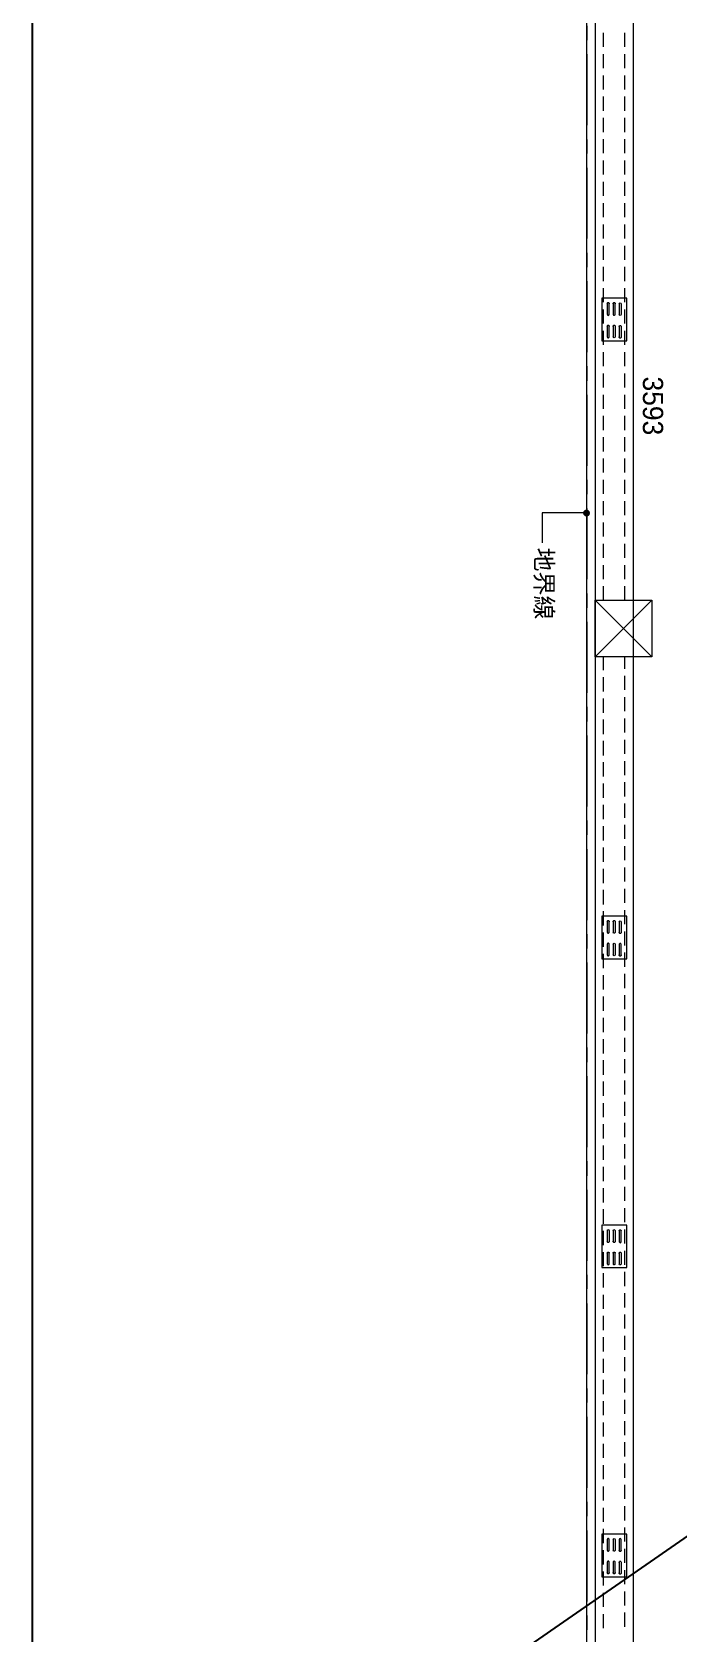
# Model space of a CAD drawing. Header units: millimetres. Extents: x -15161 to 10473752, y -72817 to 33960.
# Drawn here: x -2764 to -1855, y -13872 to -11616 of the extents above; entities that cross this region are included whole.
import ezdxf

# ---------------------------------------------------------------- set-up
doc = ezdxf.new("R2010")
doc.units = ezdxf.units.MM
for name, color, linetype in [('PDF_單色填滿', 7, 'Continuous'), ('PDF_幾何圖形', 7, 'Continuous'), ('PDF_文字', 7, 'Continuous'), ('屠宰設備', 7, 'Continuous')]:
    doc.layers.add(name, color=color, linetype=linetype)
doc.styles.add('PDF PMingLiU', font='PMingLiU.ttf')

# ---------------------------------------------------------------- blocks, each defined once
blk = doc.blocks.new('拆除後的建築底圖1131126')
at = {"layer": 'PDF_單色填滿', "lineweight": 0}
for points in [[(9377.3, 1591.4), (9377.7, 1593.5), (9381.9, 1591.4)], [(9377.7, 1588.9), (9377.3, 1591.4), (9381.9, 1591.4)], [(9377.7, 1593.5), (9379.8, 1595.6), (9381.9, 1591.4)], [(9379.8, 1586.8), (9377.7, 1588.9), (9381.9, 1591.4)], [(9379.8, 1595.6), (9381.9, 1596.1), (9381.9, 1591.4)], [(9381.9, 1586.3), (9379.8, 1586.8), (9381.9, 1591.4)], [(9381.9, 1596.1), (9384.5, 1595.6), (9381.9, 1591.4)], [(9384.5, 1595.6), (9386.6, 1593.5), (9381.9, 1591.4)], [(9386.6, 1593.5), (9387, 1591.4), (9381.9, 1591.4)], [(9387, 1591.4), (9386.6, 1588.9), (9381.9, 1591.4)], [(9386.6, 1588.9), (9384.5, 1586.8), (9381.9, 1591.4)], [(9384.5, 1586.8), (9381.9, 1586.3), (9381.9, 1591.4)]]:
    blk.add_solid(points, dxfattribs=at)
at = {"layer": 'PDF_幾何圖形', "lineweight": 0}
for points in [[(10789.3, -581.5), (9382.4, -762.3), (9382.4, 3697.8), (9394.2, 3697.8), (9394.2, -748.7), (10787.6, -569.6)], [(9532.7, 3547.1), (9532.7, -46.7), (9448.4, -46.7), (9448.4, 3547.1)], [(9438.7, 1834), (9438.7, 1894.1), (9403.5, 1894.1), (9403.5, 1834)], [(9394.2, 1388.6), (9394.2, 1468.6), (9474.2, 1468.6), (9474.2, 1388.6)], [(9438.7, 963.1), (9438.7, 1023.2), (9403.5, 1023.2), (9403.5, 963.1)], [(9411.2, 968.6), (9411.6, 968.2), (9411.6, 967.7), (9412, 967.3), (9413.3, 967.3), (9413.7, 967.7), (9414.1, 968.2), (9414.1, 968.6), (9414.1, 983.8), (9414.1, 984.2), (9413.7, 984.7), (9413.3, 985.1), (9412, 985.1), (9411.6, 984.7), (9411.6, 984.2), (9411.2, 983.8)], [(9438.7, 527.8), (9438.7, 587.5), (9403.5, 587.5), (9403.5, 527.8)], [(9438.7, 92.1), (9438.7, 152.3), (9403.5, 152.3), (9403.5, 92.1)], [(9411.2, 129.4), (9411.6, 129), (9411.6, 128.6), (9412, 128.1), (9413.3, 128.1), (9414.1, 129), (9414.1, 129.4), (9414.1, 144.6), (9414.1, 145.1), (9413.7, 145.5), (9413.3, 145.9), (9412, 145.9), (9411.6, 145.5), (9411.6, 145.1), (9411.2, 144.6)]]:
    blk.add_lwpolyline(points, close=True, dxfattribs=at)
for points in [[(9382.4, 2277.7), (9382.4, 2257.8)], [(9406.1, 2248.1), (9406.1, 2268)], [(9436.1, 2248.1), (9436.1, 2268)], [(9448.4, 2248.1), (9448.4, 2268)], [(9382.4, 2237.9), (9382.4, 2138)], [(9406.1, 2218), (9406.1, 2237.9)], [(9436.1, 2218), (9436.1, 2237.9)], [(9448.4, 2218), (9448.4, 2237.9)], [(9406.1, 2188), (9406.1, 2207.9)], [(9436.1, 2188), (9436.1, 2207.9)], [(9448.4, 2188), (9448.4, 2207.9)], [(9406.1, 2157.9), (9406.1, 2178.2)], [(9436.1, 2157.9), (9436.1, 2178.2)], [(9448.4, 2157.9), (9448.4, 2178.2)], [(9406.1, 2127.9), (9406.1, 2148.2)], [(9436.1, 2127.9), (9436.1, 2148.2)], [(9448.4, 2127.9), (9448.4, 2148.2)], [(9382.4, 2117.7), (9382.4, 2097.8)], [(9406.1, 2098.2), (9406.1, 2118.1)], [(9436.1, 2098.2), (9436.1, 2118.1)], [(9448.4, 2098.2), (9448.4, 2118.1)], [(9382.4, 2077.9), (9382.4, 1978)], [(9406.1, 2068.2), (9406.1, 2088.1)], [(9436.1, 2068.2), (9436.1, 2088.1)], [(9448.4, 2068.2), (9448.4, 2088.1)], [(9406.1, 2038.1), (9406.1, 2058)], [(9436.1, 2038.1), (9436.1, 2058)], [(9448.4, 2038.1), (9448.4, 2058)], [(9406.1, 2008), (9406.1, 2027.9)], [(9436.1, 2008), (9436.1, 2027.9)], [(9448.4, 2008), (9448.4, 2027.9)], [(9406.1, 1978), (9406.1, 1997.9)], [(9436.1, 1978), (9436.1, 1997.9)], [(9448.4, 1978), (9448.4, 1997.9)], [(9406.1, 1947.9), (9406.1, 1967.8)], [(9436.1, 1947.9), (9436.1, 1967.8)], [(9448.4, 1947.9), (9448.4, 1967.8)], [(9382.4, 1957.7), (9382.4, 1937.8)], [(9382.4, 1917.9), (9382.4, 1817.9)], [(9406.1, 1917.9), (9406.1, 1938.2)], [(9436.1, 1917.9), (9436.1, 1938.2)], [(9448.4, 1917.9), (9448.4, 1938.2)], [(9406.1, 1888.2), (9406.1, 1908.1)], [(9436.1, 1888.2), (9436.1, 1908.1)], [(9448.4, 1888.2), (9448.4, 1908.1)], [(9406.1, 1858.2), (9406.1, 1878.1)], [(9411.2, 1886.1), (9411.6, 1886.9), (9411.6, 1887.4), (9412, 1887.8), (9413.3, 1887.8), (9413.7, 1887.4), (9414.1, 1886.9), (9414.1, 1886.1)], [(9411.2, 1886.5), (9411.2, 1871.3), (9411.6, 1870.9), (9411.6, 1870), (9412, 1870), (9412.9, 1869.6), (9413.3, 1870), (9413.7, 1870), (9414.1, 1870.9), (9414.1, 1871.3), (9414.1, 1886.5)], [(9419.6, 1886.1), (9419.6, 1886.9), (9420.1, 1887.4), (9420.5, 1887.8), (9421.7, 1887.8), (9422.2, 1887.4), (9422.6, 1886.9), (9422.6, 1886.1)], [(9419.6, 1886.5), (9419.6, 1871.3), (9419.6, 1870.9), (9420.1, 1870), (9420.5, 1870), (9421.3, 1869.6), (9421.7, 1870), (9422.2, 1870), (9422.6, 1870.9), (9422.6, 1871.3), (9422.6, 1886.5)], [(9428.1, 1886.1), (9428.1, 1870.9)], [(9431.1, 1886.1), (9431.1, 1870.9)], [(9436.1, 1858.2), (9436.1, 1878.1)], [(9448.4, 1858.2), (9448.4, 1878.1)], [(9411.2, 1854.3), (9411.6, 1855.2), (9411.6, 1855.6), (9412, 1856), (9413.3, 1856), (9413.7, 1855.6), (9414.1, 1855.2), (9414.1, 1854.3)], [(9411.2, 1854.8), (9411.2, 1839.5), (9411.6, 1839.1), (9411.6, 1838.7), (9412, 1838.3), (9413.3, 1838.3), (9414.1, 1839.1), (9414.1, 1839.5), (9414.1, 1854.8)], [(9419.6, 1854.3), (9419.6, 1855.2), (9420.1, 1855.6), (9420.5, 1856), (9421.7, 1856), (9422.2, 1855.6), (9422.6, 1855.2), (9422.6, 1854.3)], [(9419.6, 1854.8), (9419.6, 1839.5)], [(9422.6, 1854.8), (9422.6, 1839.5)], [(9428.1, 1854.3), (9428.1, 1839.1)], [(9431.1, 1854.3), (9431.1, 1839.1)], [(9406.1, 1828.1), (9406.1, 1848)], [(9431.1, 1839.5), (9431.1, 1838.7), (9430.2, 1837.8), (9428.9, 1837.8), (9428.1, 1838.7), (9428.1, 1839.5)], [(9436.1, 1828.1), (9436.1, 1848)], [(9448.4, 1828.1), (9448.4, 1848)], [(9406.1, 1798), (9406.1, 1817.9)], [(9436.1, 1798), (9436.1, 1817.9)], [(9448.4, 1798), (9448.4, 1817.9)], [(9382.4, 1798), (9382.4, 1777.7)], [(9406.1, 1768), (9406.1, 1787.9)], [(9436.1, 1768), (9436.1, 1787.9)], [(9448.4, 1768), (9448.4, 1787.9)], [(9382.4, 1757.8), (9382.4, 1657.9)], [(9406.1, 1737.9), (9406.1, 1757.8)], [(9436.1, 1737.9), (9436.1, 1757.8)], [(9448.4, 1737.9), (9448.4, 1757.8)], [(9406.1, 1707.8), (9406.1, 1728.2)], [(9436.1, 1707.8), (9436.1, 1728.2)], [(9448.4, 1707.8), (9448.4, 1728.2)], [(9406.1, 1677.8), (9406.1, 1698.1)], [(9436.1, 1677.8), (9436.1, 1698.1)], [(9448.4, 1677.8), (9448.4, 1698.1)], [(9406.1, 1648.1), (9406.1, 1668)], [(9436.1, 1648.1), (9436.1, 1668)], [(9448.4, 1648.1), (9448.4, 1668)], [(9382.4, 1638), (9382.4, 1617.7)], [(9406.1, 1618.1), (9406.1, 1638)], [(9436.1, 1618.1), (9436.1, 1638)], [(9448.4, 1618.1), (9448.4, 1638)], [(9406.1, 1588), (9406.1, 1607.9)], [(9436.1, 1588), (9436.1, 1607.9)], [(9448.4, 1588), (9448.4, 1607.9)], [(9384.1, 1591.4), (9319.7, 1591.4), (9319.7, 1549.1)], [(9382.4, 1597.8), (9382.4, 1497.8)], [(9406.1, 1558), (9406.1, 1577.9)], [(9436.1, 1558), (9436.1, 1577.9)], [(9448.4, 1558), (9448.4, 1577.9)], [(9406.1, 1527.9), (9406.1, 1547.8)], [(9436.1, 1527.9), (9436.1, 1547.8)], [(9448.4, 1527.9), (9448.4, 1547.8)], [(9406.1, 1497.8), (9406.1, 1517.7)], [(9436.1, 1497.8), (9436.1, 1517.7)], [(9448.4, 1497.8), (9448.4, 1517.7)], [(9382.4, 1477.9), (9382.4, 1457.6)], [(9394.2, 1468.6), (9474.2, 1388.6)], [(9474.2, 1468.6), (9394.2, 1388.6)], [(9406.1, 1468.6), (9406.1, 1488.1)], [(9436.1, 1468.6), (9436.1, 1488.1)], [(9448.4, 1468.6), (9448.4, 1488.1)], [(9382.4, 1437.7), (9382.4, 1337.8)], [(9406.1, 1370), (9406.1, 1388.6)], [(9436.1, 1371.7), (9436.1, 1388.6)], [(9448.4, 1372.5), (9448.4, 1388.6)], [(9406.1, 1339.9), (9406.1, 1359.8)], [(9436.1, 1342), (9436.1, 1361.9)], [(9448.4, 1342.4), (9448.4, 1362.8)], [(9436.1, 1312), (9436.1, 1331.9)], [(9448.4, 1312.8), (9448.4, 1332.7)], [(9382.4, 1317.9), (9382.4, 1297.6)], [(9406.1, 1309.8), (9406.1, 1329.7)], [(9406.1, 1279.8), (9406.1, 1300.1)], [(9436.1, 1281.9), (9436.1, 1301.8)], [(9448.4, 1282.7), (9448.4, 1302.6)], [(9382.4, 1277.7), (9382.4, 1177.7)], [(9406.1, 1249.7), (9406.1, 1270)], [(9436.1, 1251.8), (9436.1, 1271.7)], [(9448.4, 1252.7), (9448.4, 1272.6)], [(9436.1, 1221.8), (9436.1, 1241.7)], [(9448.4, 1222.6), (9448.4, 1242.5)], [(9406.1, 1220.1), (9406.1, 1240)], [(9406.1, 1190), (9406.1, 1209.9)], [(9436.1, 1191.7), (9436.1, 1212)], [(9448.4, 1192.6), (9448.4, 1212.5)], [(9406.1, 1160), (9406.1, 1179.9)], [(9436.1, 1161.7), (9436.1, 1182)], [(9448.4, 1162.5), (9448.4, 1182.4)], [(9382.4, 1157.8), (9382.4, 1137.5)], [(9436.1, 1132), (9436.1, 1151.9)], [(9448.4, 1132.4), (9448.4, 1152.8)], [(9406.1, 1129.9), (9406.1, 1149.8)], [(9382.4, 1117.6), (9382.4, 1017.7)], [(9406.1, 1099.8), (9406.1, 1119.7)], [(9436.1, 1102), (9436.1, 1121.9)], [(9448.4, 1102.4), (9448.4, 1122.7)], [(9406.1, 1069.8), (9406.1, 1089.7)], [(9436.1, 1071.9), (9436.1, 1091.8)], [(9448.4, 1072.7), (9448.4, 1092.6)], [(9436.1, 1041.8), (9436.1, 1061.7)], [(9448.4, 1042.7), (9448.4, 1062.6)], [(9406.1, 1039.7), (9406.1, 1060)], [(9406.1, 1010.1), (9406.1, 1030)], [(9411.2, 1015.2), (9411.6, 1016), (9411.6, 1016.4), (9412, 1016.9), (9413.3, 1016.9), (9413.7, 1016.4), (9414.1, 1016), (9414.1, 1015.2)], [(9411.2, 1015.6), (9411.2, 1000.3), (9411.6, 999.9), (9411.6, 999.5), (9412, 999.1), (9413.3, 999.1), (9413.7, 999.5), (9414.1, 999.9), (9414.1, 1000.3), (9414.1, 1015.6)], [(9419.6, 1015.2), (9419.6, 1016), (9420.1, 1016.4), (9420.5, 1016.9), (9421.7, 1016.9), (9422.2, 1016.4), (9422.6, 1016), (9422.6, 1015.2)], [(9419.6, 1015.6), (9419.6, 1000.3)], [(9422.6, 1015.6), (9422.6, 1000.3)], [(9436.1, 1011.8), (9436.1, 1031.7)], [(9448.4, 1012.6), (9448.4, 1032.5)], [(9382.4, 997.8), (9382.4, 977.5)], [(9406.1, 980), (9406.1, 999.9)], [(9428.1, 1015.2), (9428.1, 999.9)], [(9431.1, 1000.3), (9431.1, 999.5), (9430.2, 998.6), (9428.9, 998.6), (9428.1, 999.5), (9428.1, 1000.3)], [(9431.1, 1015.2), (9431.1, 999.9)], [(9436.1, 981.7), (9436.1, 1001.6)], [(9448.4, 982.6), (9448.4, 1002.5)], [(9419.6, 983.8), (9419.6, 968.6)], [(9422.6, 983.8), (9422.6, 968.6)], [(9431.1, 968.2), (9431.1, 983.4), (9431.1, 983.8), (9430.6, 984.2), (9430.2, 984.7), (9429.8, 985.1), (9428.9, 984.7), (9428.5, 984.2), (9428.1, 983.8), (9428.1, 983.4), (9428.1, 968.2)], [(9436.1, 951.6), (9436.1, 972)], [(9448.4, 952.5), (9448.4, 972.4)], [(9382.4, 957.6), (9382.4, 857.7)], [(9406.1, 950), (9406.1, 969.9)], [(9431.1, 968.6), (9431.1, 967.7), (9430.2, 966.9), (9428.9, 966.9), (9428.1, 967.7), (9428.1, 968.6)], [(9406.1, 919.9), (9406.1, 939.8)], [(9436.1, 921.6), (9436.1, 941.9)], [(9448.4, 922.4), (9448.4, 942.8)], [(9406.1, 889.8), (9406.1, 909.7)], [(9436.1, 891.9), (9436.1, 911.8)], [(9448.4, 892.4), (9448.4, 912.7)], [(9436.1, 861.9), (9436.1, 881.8)], [(9448.4, 862.7), (9448.4, 882.6)], [(9406.1, 859.8), (9406.1, 879.7)], [(9382.4, 837.8), (9382.4, 817.4)], [(9406.1, 829.7), (9406.1, 850)], [(9436.1, 831.8), (9436.1, 851.7)], [(9448.4, 832.7), (9448.4, 852.6)], [(9406.1, 799.6), (9406.1, 820)], [(9436.1, 801.8), (9436.1, 821.7)], [(9448.4, 802.6), (9448.4, 822.5)], [(9382.4, 797.5), (9382.4, 697.6)], [(9406.1, 770), (9406.1, 789.9)], [(9436.1, 771.7), (9436.1, 791.6)], [(9448.4, 772.5), (9448.4, 792.4)], [(9406.1, 739.9), (9406.1, 759.8)], [(9436.1, 741.6), (9436.1, 761.5)], [(9448.4, 742.5), (9448.4, 762.4)], [(9406.1, 709.9), (9406.1, 729.8)], [(9436.1, 711.6), (9436.1, 731.9)], [(9448.4, 712.4), (9448.4, 732.3)], [(9406.1, 679.8), (9406.1, 699.7)], [(9436.1, 681.5), (9436.1, 701.8)], [(9448.4, 682.4), (9448.4, 702.7)], [(9382.4, 677.7), (9382.4, 657.4)], [(9406.1, 649.8), (9406.1, 669.7)], [(9436.1, 651.9), (9436.1, 671.8)], [(9448.4, 652.3), (9448.4, 672.6)], [(9382.4, 637.5), (9382.4, 537.6)], [(9406.1, 619.7), (9406.1, 639.6)], [(9436.1, 621.8), (9436.1, 641.7)], [(9448.4, 622.7), (9448.4, 642.6)], [(9406.1, 589.6), (9406.1, 610)], [(9436.1, 591.8), (9436.1, 611.7)], [(9448.4, 592.6), (9448.4, 612.5)], [(9406.1, 559.6), (9406.1, 579.9)], [(9411.2, 579.9), (9411.6, 580.3), (9411.6, 581.2), (9412, 581.2), (9412.9, 581.6), (9413.3, 581.2), (9413.7, 581.2), (9414.1, 580.3), (9414.1, 579.9)], [(9411.2, 580.3), (9411.2, 564.7)], [(9414.1, 565.1), (9414.1, 564.2), (9413.3, 563.4), (9412, 563.4), (9411.6, 563.8), (9411.6, 564.2), (9411.2, 565.1)], [(9414.1, 580.3), (9414.1, 564.7)], [(9419.6, 579.9), (9419.6, 580.3), (9420.1, 581.2), (9420.5, 581.2), (9421.3, 581.6), (9421.7, 581.2), (9422.2, 581.2), (9422.6, 580.3), (9422.6, 579.9)], [(9419.6, 580.3), (9419.6, 564.7)], [(9422.6, 565.1), (9422.6, 564.2), (9421.7, 563.4), (9420.5, 563.4), (9419.6, 564.2), (9419.6, 565.1)], [(9422.6, 580.3), (9422.6, 564.7)], [(9428.1, 579.5), (9428.1, 580.3), (9428.5, 580.7), (9428.9, 581.2), (9430.2, 581.2), (9430.6, 580.7), (9431.1, 580.3), (9431.1, 579.5)], [(9428.1, 579.9), (9428.1, 564.7), (9428.1, 564.2), (9428.9, 563.4), (9429.8, 563), (9431.1, 564.2), (9431.1, 564.7), (9431.1, 579.9)], [(9436.1, 561.7), (9436.1, 581.6)], [(9448.4, 562.5), (9448.4, 582.4)], [(9406.1, 529.9), (9406.1, 549.8)], [(9411.2, 548.1), (9411.6, 549), (9411.6, 549.4), (9412, 549.8), (9413.3, 549.8), (9414.1, 549), (9414.1, 548.1)], [(9411.2, 548.6), (9411.2, 533.3), (9411.6, 532.9), (9411.6, 532.1), (9412, 532.1), (9412.9, 531.6), (9413.3, 532.1), (9413.7, 532.1), (9414.1, 532.9), (9414.1, 533.3), (9414.1, 548.6)], [(9419.6, 548.1), (9419.6, 549), (9420.5, 549.8), (9421.7, 549.8), (9422.6, 549), (9422.6, 548.1)], [(9419.6, 548.6), (9419.6, 533.3), (9419.6, 532.9), (9420.1, 532.1), (9420.5, 532.1), (9421.3, 531.6), (9421.7, 532.1), (9422.2, 532.1), (9422.6, 532.9), (9422.6, 533.3), (9422.6, 548.6)], [(9428.1, 547.7), (9428.1, 548.6), (9428.5, 549), (9428.9, 549.4), (9430.2, 549.4), (9430.6, 549), (9431.1, 548.6), (9431.1, 547.7)], [(9428.1, 548.1), (9428.1, 532.9)], [(9431.1, 548.1), (9431.1, 532.9)], [(9436.1, 531.6), (9436.1, 551.5)], [(9448.4, 532.5), (9448.4, 552.4)], [(9406.1, 499.9), (9406.1, 519.8)], [(9436.1, 501.6), (9436.1, 521.9)], [(9448.4, 502.4), (9448.4, 522.3)], [(9382.4, 517.7), (9382.4, 497.8)], [(9382.4, 477.4), (9382.4, 377.5)], [(9406.1, 469.8), (9406.1, 489.7)], [(9436.1, 471.5), (9436.1, 491.8)], [(9448.4, 472.4), (9448.4, 492.3)], [(9406.1, 439.8), (9406.1, 459.7)], [(9436.1, 441.9), (9436.1, 461.8)], [(9448.4, 442.3), (9448.4, 462.6)], [(9406.1, 409.7), (9406.1, 429.6)], [(9436.1, 411.8), (9436.1, 431.7)], [(9448.4, 412.2), (9448.4, 432.6)], [(9406.1, 379.6), (9406.1, 399.5)], [(9436.1, 381.7), (9436.1, 401.6)], [(9448.4, 382.6), (9448.4, 402.5)], [(9406.1, 349.6), (9406.1, 369.9)], [(9436.1, 351.7), (9436.1, 371.6)], [(9448.4, 352.5), (9448.4, 372.4)], [(9382.4, 357.6), (9382.4, 337.7)], [(9406.1, 319.9), (9406.1, 339.8)], [(9436.1, 321.6), (9436.1, 341.5)], [(9448.4, 322.5), (9448.4, 342.4)], [(9382.4, 317.4), (9382.4, 217.5)], [(9406.1, 289.9), (9406.1, 309.8)], [(9436.1, 291.6), (9436.1, 311.5)], [(9448.4, 292.4), (9448.4, 312.3)], [(9406.1, 259.8), (9406.1, 279.7)], [(9436.1, 261.5), (9436.1, 281.8)], [(9448.4, 262.3), (9448.4, 282.2)], [(9406.1, 229.7), (9406.1, 249.6)], [(9436.1, 231.4), (9436.1, 251.8)], [(9448.4, 232.3), (9448.4, 252.6)], [(9406.1, 199.7), (9406.1, 219.6)], [(9436.1, 201.8), (9436.1, 221.7)], [(9448.4, 202.2), (9448.4, 222.5)], [(9382.4, 197.6), (9382.4, 177.7)], [(9406.1, 169.6), (9406.1, 189.5)], [(9436.1, 171.7), (9436.1, 191.6)], [(9448.4, 172.6), (9448.4, 192.5)], [(9406.1, 139.6), (9406.1, 159.9)], [(9436.1, 141.7), (9436.1, 161.6)], [(9448.4, 142.5), (9448.4, 162.4)], [(9382.4, 157.3), (9382.4, 57.4)], [(9419.6, 144.6), (9419.6, 129.4)], [(9422.6, 144.6), (9422.6, 129.4)], [(9431.1, 129), (9431.1, 144.2), (9431.1, 144.6), (9430.6, 145.5), (9430.2, 145.5), (9429.8, 145.9), (9428.9, 145.5), (9428.5, 145.5), (9428.1, 144.6), (9428.1, 144.2), (9428.1, 129)], [(9406.1, 109.5), (9406.1, 129.8)], [(9414.1, 97.6), (9414.1, 112.9), (9414.1, 113.3), (9413.7, 113.7), (9413.3, 114.2), (9412.9, 114.6), (9412, 114.2), (9411.6, 113.7), (9411.6, 113.3), (9411.2, 112.9), (9411.2, 97.6)], [(9422.6, 97.6), (9422.6, 112.9), (9422.6, 113.3), (9422.2, 113.7), (9421.7, 114.2), (9421.3, 114.6), (9420.5, 114.2), (9420.1, 113.7), (9419.6, 113.3), (9419.6, 112.9), (9419.6, 97.6)], [(9431.1, 129.4), (9431.1, 128.6), (9430.2, 127.7), (9428.9, 127.7), (9428.1, 128.6), (9428.1, 129.4)], [(9428.1, 112.5), (9428.1, 112.9), (9428.5, 113.7), (9428.9, 114.2), (9430.2, 114.2), (9430.6, 113.7), (9431.1, 112.9), (9431.1, 112.5)], [(9428.1, 112.9), (9428.1, 97.2)], [(9431.1, 112.9), (9431.1, 97.2)], [(9436.1, 111.6), (9436.1, 131.5)], [(9448.4, 112.5), (9448.4, 132.4)], [(9406.1, 79.9), (9406.1, 99.8)], [(9414.1, 98.1), (9414.1, 97.2), (9413.3, 96.4), (9412, 96.4), (9411.6, 96.8), (9411.6, 97.2), (9411.2, 98.1)], [(9422.6, 98.1), (9422.6, 97.2), (9421.7, 96.4), (9420.5, 96.4), (9419.6, 97.2), (9419.6, 98.1)], [(9431.1, 97.6), (9431.1, 96.8), (9430.2, 96), (9428.9, 96), (9428.1, 96.8), (9428.1, 97.6)], [(9436.1, 81.6), (9436.1, 101.5)], [(9448.4, 82.4), (9448.4, 102.3)], [(9406.1, 49.8), (9406.1, 69.7)], [(9436.1, 51.5), (9436.1, 71.4)], [(9448.4, 52.3), (9448.4, 72.2)], [(9382.4, 37.5), (9382.4, 17.6)], [(9406.1, 19.7), (9406.1, 39.6)], [(9436.1, 21.4), (9436.1, 41.8)], [(9448.4, 22.3), (9448.4, 42.2)]]:
    blk.add_lwpolyline(points, dxfattribs=at)
at = {"layer": 'PDF_幾何圖形', "lineweight": 13}
for points in [[(9382.4, 2277.7), (9382.4, 2257.8)], [(9382.4, 2237.9), (9382.4, 2138)], [(9382.4, 2117.7), (9382.4, 2097.8)], [(9382.4, 2077.9), (9382.4, 1978)], [(9382.4, 1957.7), (9382.4, 1937.8)], [(9382.4, 1917.9), (9382.4, 1817.9)], [(9382.4, 1798), (9382.4, 1777.7)], [(9382.4, 1757.8), (9382.4, 1657.9)], [(9382.4, 1638), (9382.4, 1617.7)], [(9382.4, 1597.8), (9382.4, 1497.8)], [(9382.4, 1477.9), (9382.4, 1457.6)], [(9382.4, 1437.7), (9382.4, 1337.8)], [(9382.4, 1317.9), (9382.4, 1297.6)], [(9382.4, 1277.7), (9382.4, 1177.7)], [(9382.4, 1157.8), (9382.4, 1137.5)], [(9382.4, 1117.6), (9382.4, 1017.7)], [(9382.4, 997.8), (9382.4, 977.5)], [(9382.4, 957.6), (9382.4, 857.7)], [(9382.4, 837.8), (9382.4, 817.4)], [(9382.4, 797.5), (9382.4, 697.6)], [(9382.4, 677.7), (9382.4, 657.4)], [(9382.4, 637.5), (9382.4, 537.6)], [(9382.4, 517.7), (9382.4, 497.8)], [(9382.4, 477.4), (9382.4, 377.5)], [(9382.4, 357.6), (9382.4, 337.7)], [(9382.4, 317.4), (9382.4, 217.5)], [(9382.4, 197.6), (9382.4, 177.7)], [(9382.4, 157.3), (9382.4, 57.4)], [(9382.4, 37.5), (9382.4, 17.6)]]:
    blk.add_lwpolyline(points, dxfattribs=at)
at = {"layer": 'PDF_幾何圖形', "lineweight": 0}
for points in [[(9428.1, 1886.1), (9428.1, 1887.9), (9431.1, 1887.8), (9431.1, 1886.1)], [(9431.1, 1870.9), (9431.1, 1869.1), (9428.1, 1869.1), (9428.1, 1870.9)], [(9428.1, 1854.3), (9428.1, 1856.1), (9431.1, 1856.1), (9431.1, 1854.3)], [(9422.6, 1839.5), (9422.6, 1837.8), (9419.6, 1837.8), (9419.6, 1839.5)], [(9428.1, 1015.2), (9428.1, 1016.9), (9431.1, 1016.9), (9431.1, 1015.2)], [(9422.6, 1000.3), (9422.6, 998.6), (9419.6, 998.6), (9419.6, 1000.3)], [(9419.6, 983.8), (9419.6, 985.6), (9422.6, 985.6), (9422.6, 983.8)], [(9422.6, 968.6), (9422.6, 966.8), (9419.6, 966.8), (9419.6, 968.6)], [(9431.1, 532.9), (9431.1, 531.2), (9428.1, 531.1), (9428.1, 532.9)], [(9419.6, 144.6), (9419.6, 146.4), (9422.6, 146.4), (9422.6, 144.6)], [(9422.6, 129.4), (9422.6, 127.7), (9419.6, 127.6), (9419.6, 129.4)]]:
    blk.add_open_spline(points, degree=3, dxfattribs=at)
at = {"layer": 'PDF_文字', "attachment_point": 4, "rotation": 270, "style": 'PDF PMingLiU'}
for s, insert, char_height in [('3593', (9475.6, 1783.6), 28.45), ('地界線', (9321, 1542.6), 24.78)]:
    blk.add_mtext(s, dxfattribs=dict(at, insert=insert, char_height=char_height))
blk = doc.blocks.new('圖框')
blk.add_lwpolyline([(206758.9, -122222.3), (206758.9, -127878), (214926, -127878), (214926, -122222.3)], close=True)

msp = doc.modelspace()

# ---------------------------------------------------------------- linework, layer by layer
at = {"color": 230}
msp.add_line((3360.8703, -10132.7848), (-2764.4316, -14374.5564), dxfattribs=at)

# ---------------------------------------------------------------- block references
at = {"color": 30}
msp.add_blockref('拆除後的建築底圖1131126', (-11365.8362, -13885.0952), dxfattribs=at)
at = {"layer": '屠宰設備', "color": 190, "xscale": 0.75, "yscale": 0.75, "zscale": 0.75}
msp.add_blockref('圖框', (-157833.6238, 81533.9202), dxfattribs=at)

doc.saveas('drawing.dxf')
